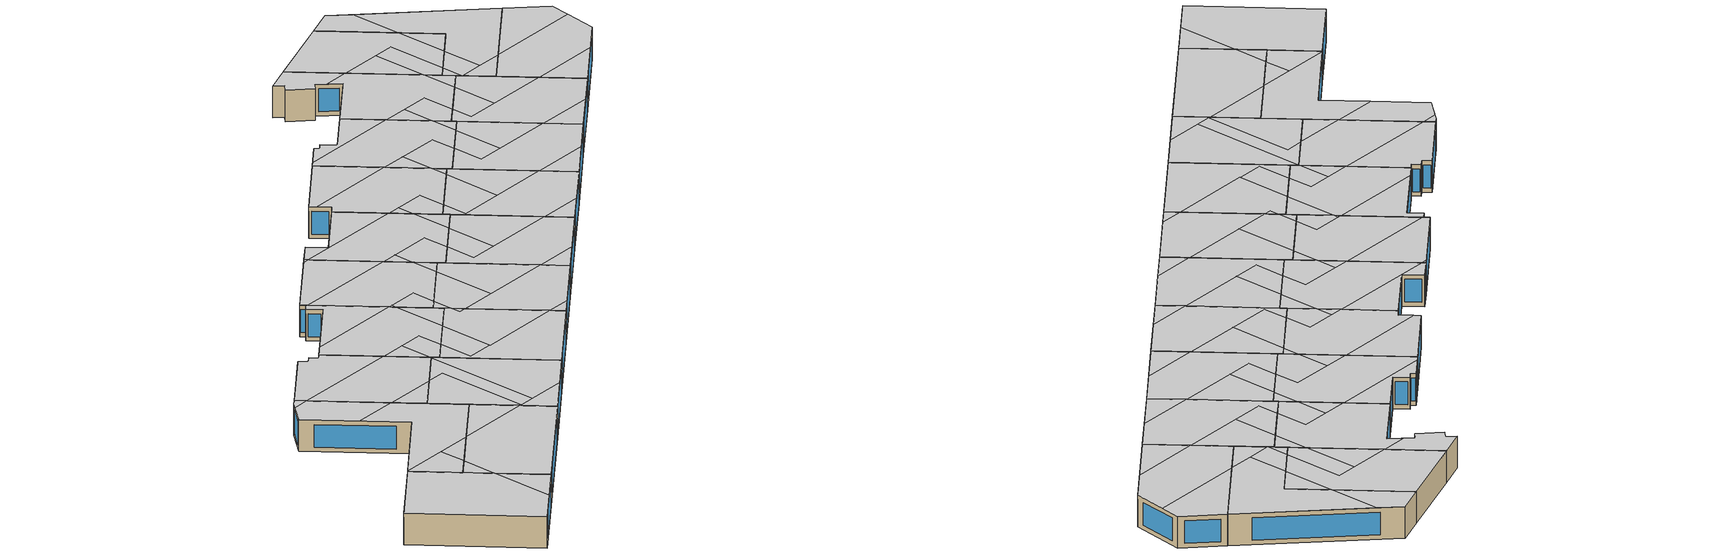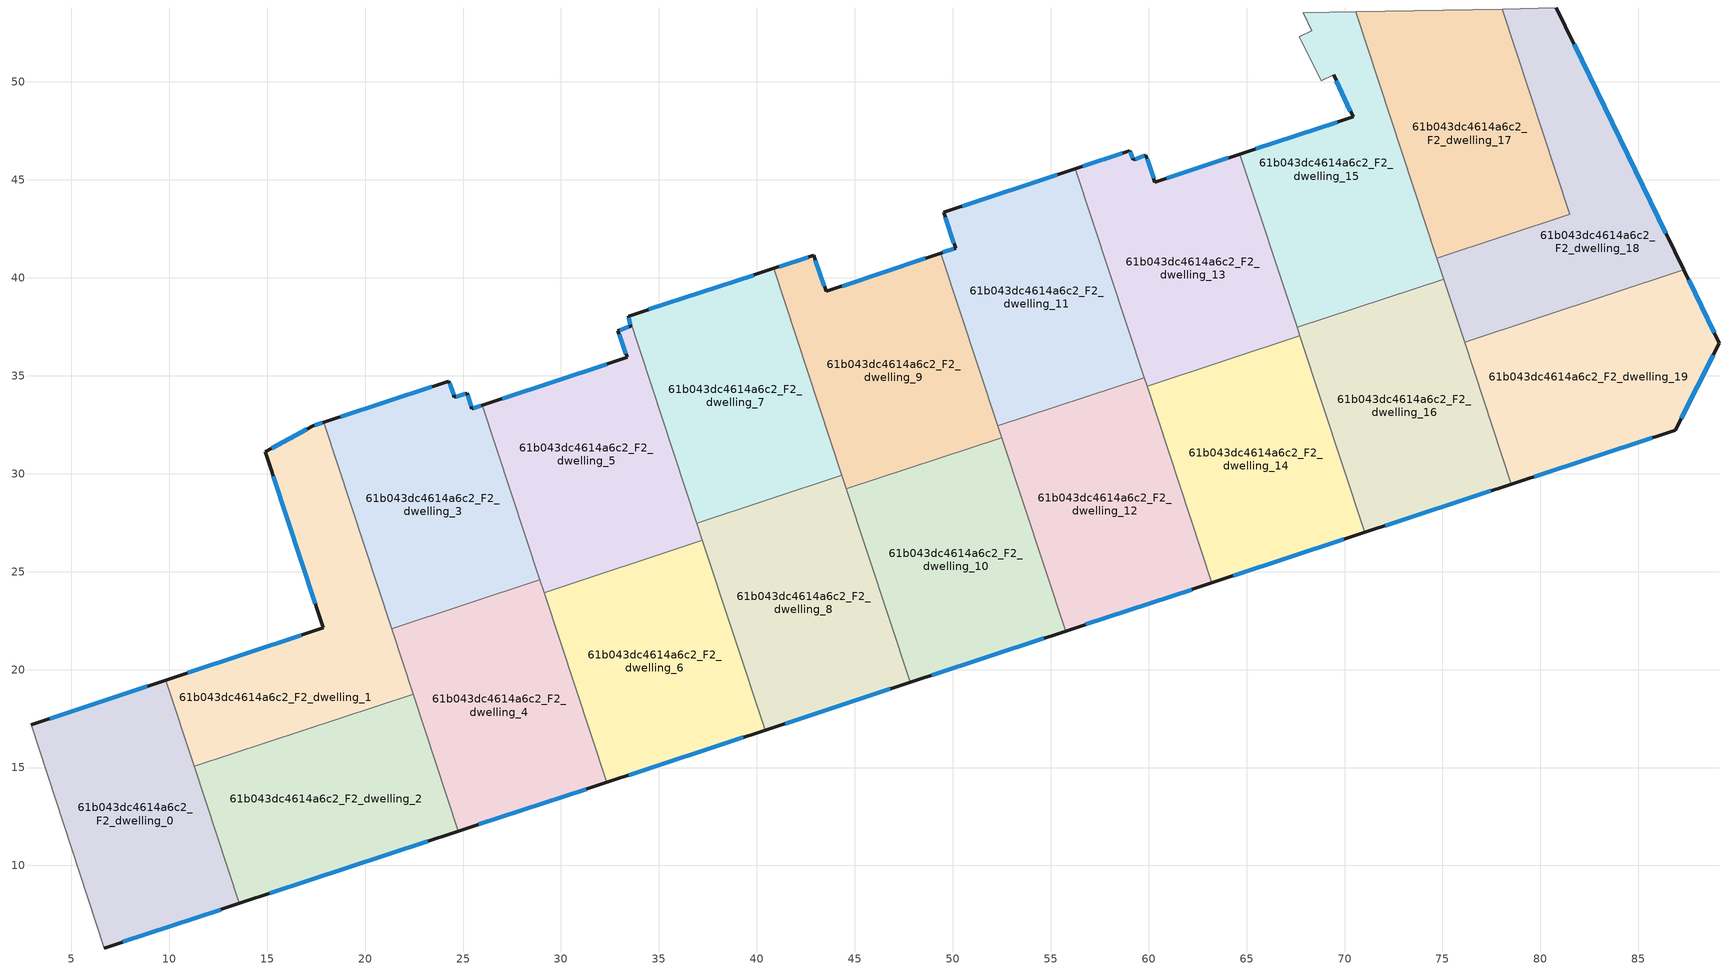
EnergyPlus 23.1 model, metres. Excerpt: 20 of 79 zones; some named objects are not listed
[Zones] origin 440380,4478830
61b043dc4614a6c2_F2_dwelling_0
 floor to 61b043dc4614a6c2_F1_dwelling_0 (EU_floor_Construction): 9.82,19.46 13.58,8.06 6.68,5.79 2.96,17.17 z6
 wall outside (EU_wall_Construction): 6.68,5.79 13.58,8.06 / 9.82,19.46 2.96,17.17 z6:9
 wall adiabatic (EU_wall_Construction): 2.96,17.17 6.68,5.79 z6:9
 wall to 61b043dc4614a6c2_F2_dwelling_2 (EU_wall_Construction): 13.58,8.06 11.27,15.06 z6:9
 wall to 61b043dc4614a6c2_F2_dwelling_1 (EU_wall_Construction): 11.27,15.06 9.82,19.46 z6:9
 window (EU_Window_Construction): 7.64,6.1 12.62,7.74 / 8.87,19.14 3.91,17.49 z6.42:8.58
 ceiling to 61b043dc4614a6c2_F3_dwelling_0 (EU_floor_Construction): 10.18,6.94 12.1,12.54 9.82,19.46 2.96,17.17 6.68,5.79 z9
 ceiling to 61b043dc4614a6c2_F3_dwelling_1 (EU_floor_Construction): 13.58,8.06 12.1,12.54 10.18,6.94 z9
61b043dc4614a6c2_F2_dwelling_1
 floor to 61b043dc4614a6c2_F1_dwelling_1 (EU_floor_Construction): 17.88,32.62 22.45,18.75 11.27,15.06 9.82,19.46 17.85,22.13 14.9,31.11 17.36,32.46 z6
 wall outside (EU_wall_Construction): 17.88,32.62 17.36,32.46 14.9,31.11 17.85,22.13 9.82,19.46 z6:9
 wall to 61b043dc4614a6c2_F2_dwelling_2 (EU_wall_Construction): 11.27,15.06 22.45,18.75 z6:9
 wall to 61b043dc4614a6c2_F2_dwelling_3 (EU_wall_Construction): 21.35,22.09 17.88,32.62 z6:9
 wall to 61b043dc4614a6c2_F2_dwelling_4 (EU_wall_Construction): 22.45,18.75 21.35,22.09 z6:9
 window (EU_Window_Construction): 15.31,29.86 17.44,23.37 / 17.02,32.27 15.24,31.3 / 17.8,32.6 17.43,32.48 / 16.74,21.76 10.93,19.83 z6.42:8.58
 ceiling to 61b043dc4614a6c2_F3_dwelling_2 (EU_floor_Construction): 22.45,18.75 20.41,24.94 16.49,26.28 17.85,22.13 9.91,19.49 17.14,17 z9
 ceiling to 61b043dc4614a6c2_F3_dwelling_0 (EU_floor_Construction): 13.18,15.7 14,18.08 9.91,19.49 9.82,19.46 11.27,15.06 z9
 ceiling to 61b043dc4614a6c2_F3_dwelling_3 (EU_floor_Construction): 20.41,24.94 18.2,31.63 16.76,32.13 14.9,31.11 16.49,26.28 z9
 ceiling to 61b043dc4614a6c2_F3_dwelling_1 (EU_floor_Construction): 17.14,17 14,18.08 13.18,15.7 z9
 ceiling to 61b043dc4614a6c2_F3_dwelling_5 (EU_floor_Construction): 18.2,31.63 17.88,32.62 17.36,32.46 16.76,32.13 z9
61b043dc4614a6c2_F2_dwelling_10
 floor to 61b043dc4614a6c2_F1_dwelling_10 (EU_floor_Construction): 52.5,31.84 55.76,21.97 47.83,19.35 44.57,29.23 z6
 wall outside (EU_wall_Construction): 47.83,19.35 55.76,21.97 z6:9
 wall to 61b043dc4614a6c2_F2_dwelling_9 (EU_wall_Construction): 52.5,31.84 44.57,29.23 z6:9
 wall to 61b043dc4614a6c2_F2_dwelling_8 (EU_wall_Construction): 44.57,29.23 47.83,19.35 z6:9
 wall to 61b043dc4614a6c2_F2_dwelling_12 (EU_wall_Construction): 55.76,21.97 52.5,31.84 z6:9
 window (EU_Window_Construction): 48.93,19.71 54.66,21.6 z6.42:8.58
 ceiling to 61b043dc4614a6c2_F3_dwelling_8 (EU_floor_Construction): 55.76,21.97 54.96,24.38 46.24,27.37 47.18,30.09 44.57,29.23 47.05,21.72 50.95,20.38 z9
 ceiling to 61b043dc4614a6c2_F3_dwelling_10 (EU_floor_Construction): 54.96,24.38 52.5,31.84 50.28,31.11 48.7,26.53 z9
 ceiling to 61b043dc4614a6c2_F3_dwelling_6 (EU_floor_Construction): 50.95,20.38 47.05,21.72 47.83,19.35 z9
 ceiling to 61b043dc4614a6c2_F3_dwelling_9 (EU_floor_Construction): 48.7,26.53 50.28,31.11 47.18,30.09 46.24,27.37 z9
61b043dc4614a6c2_F2_dwelling_11
 floor to 61b043dc4614a6c2_F1_dwelling_11 (EU_floor_Construction): 56.26,45.58 59.78,34.91 52.3,32.44 49.4,41.26 50.14,41.51 49.54,43.34 z6
 wall outside (EU_wall_Construction): 56.26,45.58 49.54,43.34 50.14,41.51 49.4,41.26 z6:9
 wall to 61b043dc4614a6c2_F2_dwelling_12 (EU_wall_Construction): 52.3,32.44 59.78,34.91 z6:9
 wall to 61b043dc4614a6c2_F2_dwelling_13 (EU_wall_Construction): 59.78,34.91 56.26,45.58 z6:9
 wall to 61b043dc4614a6c2_F2_dwelling_9 (EU_wall_Construction): 49.4,41.26 52.3,32.44 z6:9
 window (EU_Window_Construction): 55.33,45.27 50.47,43.65 / 50.04,41.47 49.5,41.29 / 49.62,43.09 50.06,41.76 z6.42:8.58
 ceiling to 61b043dc4614a6c2_F3_dwelling_11 (EU_floor_Construction): 58.83,34.6 59.37,36.15 58.14,39.88 49.73,42.77 50.14,41.51 49.4,41.26 50.89,36.73 54.73,35.41 53.89,32.97 z9
 ceiling to 61b043dc4614a6c2_F3_dwelling_13 (EU_floor_Construction): 58.14,39.88 56.26,45.58 49.54,43.34 49.73,42.77 z9
 ceiling to 61b043dc4614a6c2_F3_dwelling_9 (EU_floor_Construction): 51.53,34.78 52.07,36.33 50.89,36.73 z9
 ceiling to 61b043dc4614a6c2_F3_dwelling_10 (EU_floor_Construction): 53.89,32.97 54.73,35.41 52.07,36.33 51.53,34.78 52.3,32.44 z9
 ceiling adiabatic (EU_roof_Construction): 59.78,34.91 59.37,36.15 58.83,34.6 z9
61b043dc4614a6c2_F2_dwelling_12
 floor to 61b043dc4614a6c2_F1_dwelling_12 (EU_floor_Construction): 59.78,34.91 63.23,24.43 55.76,21.97 52.3,32.44 z6
 wall outside (EU_wall_Construction): 55.76,21.97 63.23,24.43 z6:9
 wall to 61b043dc4614a6c2_F2_dwelling_14 (EU_wall_Construction): 63.23,24.43 59.92,34.48 z6:9
 wall to 61b043dc4614a6c2_F2_dwelling_9 (EU_wall_Construction): 52.3,32.44 52.5,31.85 z6:9
 wall to 61b043dc4614a6c2_F2_dwelling_13 (EU_wall_Construction): 59.92,34.48 59.78,34.91 z6:9
 window (EU_Window_Construction): 56.79,22.31 62.2,24.09 z6.42:8.58
 ceiling to 61b043dc4614a6c2_F3_dwelling_10 (EU_floor_Construction): 63.23,24.43 62.19,27.59 53.11,30.71 53.89,32.97 52.3,32.44 54.96,24.38 58.93,23.01 z9
 ceiling to 61b043dc4614a6c2_F3_dwelling_8 (EU_floor_Construction): 58.93,23.01 54.96,24.38 55.76,21.97 z9
 ceiling adiabatic (EU_roof_Construction): 62.19,27.59 59.78,34.91 58.83,34.6 57.04,29.36 z9
 ceiling to 61b043dc4614a6c2_F3_dwelling_11 (EU_floor_Construction): 57.04,29.36 58.83,34.6 53.89,32.97 53.11,30.71 z9
61b043dc4614a6c2_F2_dwelling_13
 floor to 61b043dc4614a6c2_F1_dwelling_13 (EU_floor_Construction): 64.66,46.32 67.72,37.05 59.92,34.48 56.26,45.58 59.04,46.5 59.22,46.03 59.86,46.26 60.31,44.89 z6
 wall outside (EU_wall_Construction): 64.66,46.32 60.31,44.89 59.86,46.26 59.22,46.03 59.04,46.5 56.26,45.58 z6:9
 wall to 61b043dc4614a6c2_F2_dwelling_14 (EU_wall_Construction): 59.92,34.48 67.72,37.05 z6:9
 wall to 61b043dc4614a6c2_F2_dwelling_15 (EU_wall_Construction): 67.58,37.47 64.66,46.32 z6:9
 wall to 61b043dc4614a6c2_F2_dwelling_16 (EU_wall_Construction): 67.72,37.05 67.58,37.47 z6:9
 window (EU_Window_Construction): 58.65,46.37 56.65,45.71 / 59.19,46.1 59.06,46.44 / 59.77,46.23 59.31,46.06 / 60.25,45.08 59.92,46.07 / 64.06,46.12 60.92,45.09 z6.42:8.58
 ceiling to 61b043dc4614a6c2_F3_dwelling_13 (EU_floor_Construction): 66.26,36.56 67.08,38.98 65.88,42.63 56.79,45.75 56.26,45.58 58.14,39.88 64.04,37.85 63.26,35.58 z9
 ceiling to 61b043dc4614a6c2_F3_dwelling_11 (EU_floor_Construction): 59.37,36.15 60.38,39.11 58.14,39.88 z9
 ceiling to 61b043dc4614a6c2_F3_dwelling_15 (EU_floor_Construction): 65.88,42.63 64.66,46.32 60.31,44.89 59.86,46.26 59.22,46.03 59.04,46.5 56.79,45.75 z9
 ceiling to 61b043dc4614a6c2_F3_dwelling_14 (EU_floor_Construction): 67.72,37.05 67.08,38.98 66.26,36.56 z9
 ceiling to 61b043dc4614a6c2_F3_dwelling_12 (EU_floor_Construction): 63.26,35.58 64.04,37.85 60.38,39.11 59.37,36.15 59.92,34.48 z9
61b043dc4614a6c2_F2_dwelling_14
 floor to 61b043dc4614a6c2_F1_dwelling_14 (EU_floor_Construction): 67.72,37.05 71.03,27 63.23,24.43 59.92,34.48 z6
 wall outside (EU_wall_Construction): 63.23,24.43 71.03,27 z6:9
 wall to 61b043dc4614a6c2_F2_dwelling_16 (EU_wall_Construction): 71.03,27 67.72,37.05 z6:9
 window (EU_Window_Construction): 64.32,24.79 69.95,26.64 z6.42:8.58
 ceiling to 61b043dc4614a6c2_F3_dwelling_12 (EU_floor_Construction): 71.03,27 69.99,30.17 62.31,32.81 63.26,35.58 59.92,34.48 62.19,27.59 67.4,25.8 z9
 ceiling to 61b043dc4614a6c2_F3_dwelling_10 (EU_floor_Construction): 67.4,25.8 62.19,27.59 63.23,24.43 z9
 ceiling to 61b043dc4614a6c2_F3_dwelling_14 (EU_floor_Construction): 69.99,30.17 67.72,37.05 66.26,36.56 64.69,31.99 z9
 ceiling to 61b043dc4614a6c2_F3_dwelling_13 (EU_floor_Construction): 64.69,31.99 66.26,36.56 63.26,35.58 62.31,32.81 z9
61b043dc4614a6c2_F2_dwelling_15
 floor to 61b043dc4614a6c2_F1_dwelling_15 (EU_floor_Construction): 70.57,53.58 75.07,39.93 67.58,37.47 64.66,46.32 70.44,48.22 69.44,50.37 68.81,50.06 67.69,52.31 68.34,52.61 67.9,53.53 z6
 wall outside (EU_wall_Construction): 69.44,50.37 70.44,48.22 64.66,46.32 z6:9
 wall adiabatic (EU_wall_Construction): 70.57,53.58 67.9,53.53 68.34,52.61 67.69,52.31 68.81,50.06 69.44,50.37 z6:9
 wall to 61b043dc4614a6c2_F2_dwelling_17 (EU_wall_Construction): 74.71,41 70.57,53.58 z6:9
 wall to 61b043dc4614a6c2_F2_dwelling_16 (EU_wall_Construction): 67.58,37.47 75.07,39.93 z6:9
 wall to 61b043dc4614a6c2_F2_dwelling_18 (EU_wall_Construction): 75.06,39.94 74.71,41 z6:9
 window (EU_Window_Construction): 69.58,50.07 70.3,48.52 / 69.64,47.95 65.46,46.58 z6.42:8.58
 ceiling to 61b043dc4614a6c2_F3_dwelling_15 (EU_floor_Construction): 73.13,39.3 74.22,42.49 72.18,48.67 69.85,49.47 70.44,48.22 64.66,46.32 65.88,42.63 70.55,41.03 69.55,38.12 z9
 ceiling to 61b043dc4614a6c2_F3_dwelling_17 (EU_floor_Construction): 72.18,48.67 70.57,53.58 67.9,53.53 68.34,52.61 67.69,52.31 68.81,50.06 69.44,50.37 69.85,49.47 z9
 ceiling to 61b043dc4614a6c2_F3_dwelling_14 (EU_floor_Construction): 69.55,38.12 70.55,41.03 68.08,41.88 67.08,38.98 67.58,37.47 z9
 ceiling to 61b043dc4614a6c2_F3_dwelling_16 (EU_floor_Construction): 75.06,39.93 74.22,42.49 73.13,39.3 z9
 ceiling adiabatic (EU_roof_Construction): 67.58,37.47 67.08,38.98 68.08,41.88 70.55,41.03 65.88,42.63 z9
61b043dc4614a6c2_F2_dwelling_16
 floor to 61b043dc4614a6c2_F1_dwelling_16 (EU_floor_Construction): 75.07,39.93 78.52,29.47 71.03,27 67.58,37.47 z6
 wall outside (EU_wall_Construction): 71.03,27 78.52,29.47 z6:9
 wall to 61b043dc4614a6c2_F2_dwelling_19 (EU_wall_Construction): 78.51,29.47 76.12,36.72 z6:9
 wall to 61b043dc4614a6c2_F2_dwelling_18 (EU_wall_Construction): 76.12,36.72 75.06,39.93 z6:9
 window (EU_Window_Construction): 72.07,27.34 77.48,29.13 z6.42:8.58
 ceiling to 61b043dc4614a6c2_F3_dwelling_14 (EU_floor_Construction): 78.52,29.47 77.25,33.32 68.89,36.19 69.55,38.12 67.58,37.47 69.99,30.17 75.21,28.38 z9
 ceiling to 61b043dc4614a6c2_F3_dwelling_12 (EU_floor_Construction): 75.21,28.38 69.99,30.17 71.03,27 z9
 ceiling to 61b043dc4614a6c2_F3_dwelling_15 (EU_floor_Construction): 71.73,35.21 73.13,39.3 69.55,38.12 68.89,36.19 z9
 ceiling to 61b043dc4614a6c2_F3_dwelling_16 (EU_floor_Construction): 77.25,33.32 75.06,39.93 73.13,39.3 71.73,35.21 z9
61b043dc4614a6c2_F2_dwelling_17
 floor to 61b043dc4614a6c2_F1_dwelling_17 (EU_floor_Construction): 78.05,53.72 81.51,43.24 74.71,41 70.57,53.58 z6
 wall adiabatic (EU_wall_Construction): 78.05,53.72 70.57,53.58 z6:9
 wall to 61b043dc4614a6c2_F2_dwelling_18 (EU_wall_Construction): 74.71,41 81.51,43.24 78.05,53.72 z6:9
 ceiling to 61b043dc4614a6c2_F3_dwelling_17 (EU_floor_Construction): 78.65,42.3 80.26,47 78.05,53.72 70.57,53.58 72.18,48.67 77.78,46.75 75.95,41.41 z9
 ceiling to 61b043dc4614a6c2_F3_dwelling_15 (EU_floor_Construction): 74.22,42.49 75.91,47.39 72.18,48.67 z9
 ceiling to 61b043dc4614a6c2_F3_dwelling_18 (EU_floor_Construction): 81.51,43.24 80.26,47 78.65,42.3 z9
 ceiling to 61b043dc4614a6c2_F3_dwelling_16 (EU_floor_Construction): 75.95,41.41 77.78,46.75 75.91,47.39 74.22,42.49 74.71,41 z9
61b043dc4614a6c2_F2_dwelling_18
 floor to 61b043dc4614a6c2_F1_dwelling_18 (EU_floor_Construction): 80.82,53.78 87.31,40.41 76.12,36.72 74.71,41 81.51,43.24 78.05,53.72 z6
 wall outside (EU_wall_Construction): 87.31,40.41 80.82,53.78 z6:9
 wall adiabatic (EU_wall_Construction): 80.82,53.78 78.05,53.72 z6:9
 wall to 61b043dc4614a6c2_F2_dwelling_19 (EU_wall_Construction): 76.12,36.72 87.31,40.41 z6:9
 window (EU_Window_Construction): 86.41,42.26 81.72,51.92 z6.42:8.58
 ceiling to 61b043dc4614a6c2_F3_dwelling_18 (EU_floor_Construction): 87.31,40.41 81.86,51.64 80.26,47 81.51,43.24 78.65,42.3 77.4,38.67 79.68,37.89 z9
 ceiling to 61b043dc4614a6c2_F3_dwelling_17 (EU_floor_Construction): 77.4,38.67 78.65,42.3 75.95,41.41 75.26,39.41 z9; 80.26,47 81.86,51.64 80.82,53.78 78.05,53.72 z9
 ceiling to 61b043dc4614a6c2_F3_dwelling_16 (EU_floor_Construction): 79.68,37.89 75.26,39.41 75.95,41.41 74.71,41 76.12,36.72 z9
61b043dc4614a6c2_F2_dwelling_19
 floor to 61b043dc4614a6c2_F1_dwelling_19 (EU_floor_Construction): 87.31,40.41 89.13,36.67 86.88,32.22 78.52,29.47 76.12,36.72 z6
 wall outside (EU_wall_Construction): 78.52,29.47 86.88,32.22 89.13,36.67 87.31,40.41 z6:9
 window (EU_Window_Construction): 88.87,37.19 87.56,39.89 / 87.19,32.84 88.81,36.05 / 79.68,29.85 85.72,31.84 z6.42:8.58
 ceiling to 61b043dc4614a6c2_F3_dwelling_16 (EU_floor_Construction): 86.88,32.22 88.26,34.95 79.68,37.89 76.12,36.72 77.25,33.32 83.58,31.14 z9
 ceiling to 61b043dc4614a6c2_F3_dwelling_14 (EU_floor_Construction): 83.58,31.14 77.25,33.32 78.52,29.47 z9
 ceiling to 61b043dc4614a6c2_F3_dwelling_18 (EU_floor_Construction): 88.26,34.95 89.13,36.67 87.31,40.41 79.68,37.89 z9
61b043dc4614a6c2_F2_dwelling_2
 floor to 61b043dc4614a6c2_F1_dwelling_2 (EU_floor_Construction): 22.45,18.75 24.76,11.75 13.58,8.06 11.27,15.06 z6
 wall outside (EU_wall_Construction): 13.58,8.06 24.76,11.75 z6:9
 wall to 61b043dc4614a6c2_F2_dwelling_4 (EU_wall_Construction): 24.76,11.75 22.45,18.75 z6:9
 window (EU_Window_Construction): 15.13,8.57 23.21,11.24 z6.42:8.58
 ceiling to 61b043dc4614a6c2_F3_dwelling_1 (EU_floor_Construction): 24.76,11.75 23.78,14.72 17.14,17 13.18,15.7 12.1,12.54 13.58,8.06 z9
 ceiling to 61b043dc4614a6c2_F3_dwelling_0 (EU_floor_Construction): 12.1,12.54 13.18,15.7 11.27,15.06 z9
 ceiling to 61b043dc4614a6c2_F3_dwelling_2 (EU_floor_Construction): 23.78,14.72 22.45,18.75 17.14,17 z9
61b043dc4614a6c2_F2_dwelling_3
 floor to 61b043dc4614a6c2_F1_dwelling_3 (EU_floor_Construction): 25.98,33.5 28.92,24.59 21.35,22.09 17.88,32.62 24.28,34.72 24.55,33.91 25.21,34.11 25.46,33.32 z6
 wall outside (EU_wall_Construction): 25.98,33.5 25.46,33.32 25.21,34.11 24.55,33.91 24.28,34.72 17.88,32.62 z6:9
 wall to 61b043dc4614a6c2_F2_dwelling_4 (EU_wall_Construction): 21.35,22.09 28.92,24.59 z6:9
 wall to 61b043dc4614a6c2_F2_dwelling_5 (EU_wall_Construction): 28.92,24.59 25.98,33.5 z6:9
 window (EU_Window_Construction): 25.42,33.43 25.24,34 / 25.91,33.47 25.53,33.35 / 23.39,34.43 18.76,32.92 / 24.51,34.02 24.32,34.61 / 25.12,34.09 24.64,33.94 z6.42:8.58
 ceiling to 61b043dc4614a6c2_F3_dwelling_3 (EU_floor_Construction): 28.88,24.57 28.9,24.64 27.67,28.38 18.2,31.63 20.41,24.94 25.1,23.33 z9
 ceiling to 61b043dc4614a6c2_F3_dwelling_5 (EU_floor_Construction): 27.67,28.38 25.98,33.5 25.46,33.32 25.21,34.11 24.55,33.91 24.28,34.72 17.88,32.62 18.2,31.63 z9
 ceiling to 61b043dc4614a6c2_F3_dwelling_2 (EU_floor_Construction): 25.1,23.33 20.41,24.94 21.35,22.09 z9
61b043dc4614a6c2_F2_dwelling_4
 floor to 61b043dc4614a6c2_F1_dwelling_4 (EU_floor_Construction): 28.92,24.59 32.33,14.24 24.76,11.75 21.35,22.09 z6
 wall outside (EU_wall_Construction): 24.76,11.75 32.33,14.24 z6:9
 wall to 61b043dc4614a6c2_F2_dwelling_6 (EU_wall_Construction): 32.33,14.24 29.14,23.93 z6:9
 wall to 61b043dc4614a6c2_F2_dwelling_5 (EU_wall_Construction): 29.14,23.93 28.92,24.59 z6:9
 window (EU_Window_Construction): 25.81,12.09 31.28,13.9 z6.42:8.58
 ceiling to 61b043dc4614a6c2_F3_dwelling_4 (EU_floor_Construction): 32.33,14.24 28.92,24.59 28.88,24.57 25.32,14.19 28.68,13.04 z9
 ceiling to 61b043dc4614a6c2_F3_dwelling_2 (EU_floor_Construction): 23.92,14.67 26.71,22.78 25.1,23.33 21.35,22.09 23.78,14.72 z9
 ceiling to 61b043dc4614a6c2_F3_dwelling_3 (EU_floor_Construction): 25.32,14.19 28.88,24.57 25.1,23.33 26.71,22.78 23.92,14.67 z9
 ceiling to 61b043dc4614a6c2_F3_dwelling_1 (EU_floor_Construction): 28.68,13.04 23.78,14.72 24.76,11.75 z9
61b043dc4614a6c2_F2_dwelling_5
 floor to 61b043dc4614a6c2_F1_dwelling_5 (EU_floor_Construction): 33.55,37.52 33.43,38.04 33.45,38.05 37.22,26.6 29.14,23.93 25.98,33.5 33.37,35.94 32.91,37.3 z6
 wall outside (EU_wall_Construction): 33.45,38.05 33.43,38.04 33.55,37.52 32.91,37.3 33.37,35.94 25.98,33.5 z6:9
 wall to 61b043dc4614a6c2_F2_dwelling_6 (EU_wall_Construction): 29.14,23.93 37.22,26.6 z6:9
 wall to 61b043dc4614a6c2_F2_dwelling_7 (EU_wall_Construction): 36.93,27.48 33.45,38.05 z6:9
 wall to 61b043dc4614a6c2_F2_dwelling_8 (EU_wall_Construction): 37.22,26.6 36.93,27.48 z6:9
 window (EU_Window_Construction): 32.97,37.12 33.31,36.13 / 33.46,37.49 33,37.34 / 33.45,37.97 33.53,37.59 / 32.34,35.6 27.01,33.84 z6.42:8.58
 ceiling to 61b043dc4614a6c2_F3_dwelling_5 (EU_floor_Construction): 34.31,25.64 35.96,30.44 35.78,30.96 27.22,33.9 25.98,33.5 27.67,28.38 32.05,26.87 31.28,24.64 z9
 ceiling to 61b043dc4614a6c2_F3_dwelling_7 (EU_floor_Construction): 35.78,30.96 33.66,37.39 33.41,37.47 32.91,37.3 33.37,35.94 27.22,33.9 z9
 ceiling to 61b043dc4614a6c2_F3_dwelling_6 (EU_floor_Construction): 37.22,26.6 35.96,30.44 34.31,25.64 z9
 ceiling to 61b043dc4614a6c2_F3_dwelling_4 (EU_floor_Construction): 31.28,24.64 32.05,26.87 29.92,27.6 28.9,24.64 29.14,23.93 z9
 ceiling to 61b043dc4614a6c2_F3_dwelling_3 (EU_floor_Construction): 28.9,24.64 29.92,27.6 27.67,28.38 z9
 ceiling to 61b043dc4614a6c2_F3_dwelling_9 (EU_floor_Construction): 33.66,37.39 33.45,38.05 33.43,38.04 33.55,37.52 33.41,37.47 z9
61b043dc4614a6c2_F2_dwelling_6
 floor to 61b043dc4614a6c2_F1_dwelling_6 (EU_floor_Construction): 37.22,26.6 40.42,16.91 32.33,14.24 29.14,23.93 z6
 wall outside (EU_wall_Construction): 32.33,14.24 40.42,16.91 z6:9
 wall to 61b043dc4614a6c2_F2_dwelling_8 (EU_wall_Construction): 40.42,16.91 37.22,26.6 z6:9
 window (EU_Window_Construction): 33.45,14.61 39.29,16.54 z6.42:8.58
 ceiling to 61b043dc4614a6c2_F3_dwelling_6 (EU_floor_Construction): 39.99,18.21 37.78,24.91 37.1,25.14 37.41,26.03 37.22,26.6 34.31,25.64 32.63,20.74 z9
 ceiling to 61b043dc4614a6c2_F3_dwelling_4 (EU_floor_Construction): 40.42,16.91 39.99,18.21 30.22,21.57 31.28,24.64 29.14,23.93 32.33,14.24 z9
 ceiling to 61b043dc4614a6c2_F3_dwelling_5 (EU_floor_Construction): 32.63,20.74 34.31,25.64 31.28,24.64 30.22,21.57 z9
 ceiling to 61b043dc4614a6c2_F3_dwelling_7 (EU_floor_Construction): 37.78,24.91 37.41,26.03 37.1,25.14 z9
61b043dc4614a6c2_F2_dwelling_7
 floor to 61b043dc4614a6c2_F1_dwelling_7 (EU_floor_Construction): 40.86,40.48 44.34,29.92 36.93,27.48 33.45,38.05 z6
 wall outside (EU_wall_Construction): 40.86,40.48 33.45,38.05 z6:9
 wall to 61b043dc4614a6c2_F2_dwelling_8 (EU_wall_Construction): 36.93,27.48 44.34,29.92 z6:9
 wall to 61b043dc4614a6c2_F2_dwelling_9 (EU_wall_Construction): 44.34,29.92 40.86,40.48 z6:9
 window (EU_Window_Construction): 39.83,40.14 34.48,38.39 z6.42:8.58
 ceiling to 61b043dc4614a6c2_F3_dwelling_7 (EU_floor_Construction): 42.89,29.44 43.71,31.84 42.93,34.2 33.66,37.39 35.78,30.96 38.75,29.94 38.03,27.84 z9
 ceiling to 61b043dc4614a6c2_F3_dwelling_5 (EU_floor_Construction): 35.96,30.44 36.1,30.85 35.78,30.96 z9
 ceiling to 61b043dc4614a6c2_F3_dwelling_9 (EU_floor_Construction): 42.93,34.2 40.98,40.14 40.41,40.33 33.45,38.05 33.66,37.39 z9
 ceiling to 61b043dc4614a6c2_F3_dwelling_11 (EU_floor_Construction): 40.98,40.14 40.86,40.48 40.41,40.33 z9
 ceiling to 61b043dc4614a6c2_F3_dwelling_6 (EU_floor_Construction): 38.03,27.84 38.75,29.94 36.1,30.85 35.96,30.44 36.93,27.48 z9
 ceiling to 61b043dc4614a6c2_F3_dwelling_8 (EU_floor_Construction): 44.34,29.92 43.71,31.84 42.89,29.44 z9
61b043dc4614a6c2_F2_dwelling_8
 floor to 61b043dc4614a6c2_F1_dwelling_8 (EU_floor_Construction): 44.34,29.92 47.83,19.35 40.42,16.91 36.93,27.48 z6
 wall outside (EU_wall_Construction): 40.42,16.91 47.83,19.35 z6:9
 wall to 61b043dc4614a6c2_F2_dwelling_9 (EU_wall_Construction): 44.57,29.23 44.35,29.92 z6:9
 window (EU_Window_Construction): 41.44,17.25 46.8,19.01 z6.42:8.58
 ceiling to 61b043dc4614a6c2_F3_dwelling_6 (EU_floor_Construction): 47.83,19.35 47.05,21.72 37.78,24.91 39.99,18.21 42.14,17.47 z9; 37.41,26.03 38.03,27.84 36.93,27.48 z9
 ceiling to 61b043dc4614a6c2_F3_dwelling_7 (EU_floor_Construction): 40.96,23.81 42.89,29.44 38.03,27.84 37.41,26.03 37.78,24.91 z9
 ceiling to 61b043dc4614a6c2_F3_dwelling_4 (EU_floor_Construction): 42.14,17.47 39.99,18.21 40.42,16.91 z9
 ceiling to 61b043dc4614a6c2_F3_dwelling_8 (EU_floor_Construction): 47.05,21.72 44.34,29.92 42.89,29.44 40.96,23.81 z9
61b043dc4614a6c2_F2_dwelling_9
 floor to 61b043dc4614a6c2_F1_dwelling_9 (EU_floor_Construction): 49.4,41.26 52.5,31.84 44.57,29.23 40.86,40.48 42.89,41.14 43.54,39.31 z6
 wall outside (EU_wall_Construction): 49.4,41.26 43.54,39.31 42.89,41.14 40.86,40.48 z6:9
 window (EU_Window_Construction): 42.61,41.05 41.15,40.57 / 43.45,39.56 42.98,40.89 / 48.58,40.99 44.35,39.58 z6.42:8.58
 ceiling to 61b043dc4614a6c2_F3_dwelling_9 (EU_floor_Construction): 50.28,31.11 51.53,34.78 50.89,36.73 40.98,40.14 42.93,34.2 47.99,32.47 47.18,30.09 z9
 ceiling to 61b043dc4614a6c2_F3_dwelling_8 (EU_floor_Construction): 47.18,30.09 47.99,32.47 44.36,33.71 43.71,31.84 44.57,29.23 z9
 ceiling to 61b043dc4614a6c2_F3_dwelling_11 (EU_floor_Construction): 50.89,36.73 49.4,41.26 43.54,39.31 42.89,41.14 40.86,40.48 40.98,40.14 z9
 ceiling to 61b043dc4614a6c2_F3_dwelling_10 (EU_floor_Construction): 52.5,31.84 51.53,34.78 50.28,31.11 z9
 ceiling to 61b043dc4614a6c2_F3_dwelling_7 (EU_floor_Construction): 43.71,31.84 44.36,33.71 42.93,34.2 z9
[Building]
EU S2 Campaign: North Axis=0; Terrain=City; Solar Distribution=FullExterior
[Site:Location]
Madrid: Latitude=40.5; Longitude=-3.5; Time Zone=1; Elevation=609
[SizingPeriod:WeatherFileDays]
AnnualSizingPeriod: Begin Month=1; Begin Day of Month=1; End Month=12; End Day of Month=31; Day of Week for Start Day=Monday; Use Weather File Daylight Saving Period=No; Use Weather File Rain and Snow Indicators=No
[MATERIAL]
EU_InternalMass_Material: Roughness=MediumRough; Thickness=0.1; Conductivity=1; Density=1800; Specific Heat=900; Thermal Absorptance=0.9; Solar Absorptance=0.7; Visible Absorptance=0.7
[MATERIAL:NOMASS] Roughness=MediumRough; Thermal Absorptance=0.9; Solar Absorptance=0.7; Visible Absorptance=0.7
Name | Thermal Resistance
EU_wall_NoMass | 1.60022
EU_roof_NoMass | 1.57597
EU_floor_NoMass | 0.470652
[WINDOWMATERIAL:SIMPLEGLAZINGSYSTEM]
EU_Window_SimpleGlazing: UFactor=3.28802; Solar Heat Gain Coefficient=0.85; Visible Transmittance=0.85
[CONSTRUCTION]
EU_wall_Construction: EU_wall_NoMass
EU_roof_Construction: EU_roof_NoMass
EU_floor_Construction: EU_floor_NoMass
EU_InternalMass_Construction: EU_InternalMass_Material
EU_Window_Construction: EU_Window_SimpleGlazing
[ZONE] Type=1; Multiplier=1; Ceiling Height=autocalculate; Floor Area=autocalculate; Part of Total Floor Area=Yes
Name | Volume
61b043dc4614a6c2_F2_dwelling_0 | 260.542
61b043dc4614a6c2_F2_dwelling_1 | 260.56
61b043dc4614a6c2_F2_dwelling_10 | 260.51
61b043dc4614a6c2_F2_dwelling_11 | 260.543
61b043dc4614a6c2_F2_dwelling_12 | 260.527
61b043dc4614a6c2_F2_dwelling_13; 61b043dc4614a6c2_F2_dwelling_5 | 260.524
61b043dc4614a6c2_F2_dwelling_14 | 260.554
61b043dc4614a6c2_F2_dwelling_15; 61b043dc4614a6c2_F2_dwelling_17 | 260.54
61b043dc4614a6c2_F2_dwelling_16; 61b043dc4614a6c2_F2_dwelling_2 | 260.538
61b043dc4614a6c2_F2_dwelling_18 | 260.532
61b043dc4614a6c2_F2_dwelling_19 | 260.531
61b043dc4614a6c2_F2_dwelling_3; 61b043dc4614a6c2_F2_dwelling_4 | 260.544
61b043dc4614a6c2_F2_dwelling_6 | 260.556
61b043dc4614a6c2_F2_dwelling_7 | 260.552
61b043dc4614a6c2_F2_dwelling_8 | 260.566
61b043dc4614a6c2_F2_dwelling_9 | 260.507
[INTERNALMASS] Construction=EU_InternalMass_Construction
Name | Zone or ZoneList | Surface Area
61b043dc4614a6c2_F2_dwelling_0_EU_InternalMass | 61b043dc4614a6c2_F2_dwelling_0 | 86.8473
61b043dc4614a6c2_F2_dwelling_1_EU_InternalMass | 61b043dc4614a6c2_F2_dwelling_1 | 86.8526
61b043dc4614a6c2_F2_dwelling_2_EU_InternalMass | 61b043dc4614a6c2_F2_dwelling_2 | 86.8487
61b043dc4614a6c2_F2_dwelling_3_EU_InternalMass | 61b043dc4614a6c2_F2_dwelling_3 | 86.8463
61b043dc4614a6c2_F2_dwelling_4_EU_InternalMass | 61b043dc4614a6c2_F2_dwelling_4 | 86.8485
61b043dc4614a6c2_F2_dwelling_5_EU_InternalMass | 61b043dc4614a6c2_F2_dwelling_5 | 86.8426
61b043dc4614a6c2_F2_dwelling_6_EU_InternalMass | 61b043dc4614a6c2_F2_dwelling_6 | 86.8518
61b043dc4614a6c2_F2_dwelling_7_EU_InternalMass | 61b043dc4614a6c2_F2_dwelling_7 | 86.8502
61b043dc4614a6c2_F2_dwelling_8_EU_InternalMass | 61b043dc4614a6c2_F2_dwelling_8 | 86.8536
61b043dc4614a6c2_F2_dwelling_9_EU_InternalMass | 61b043dc4614a6c2_F2_dwelling_9 | 86.8344
61b043dc4614a6c2_F2_dwelling_10_EU_InternalMass | 61b043dc4614a6c2_F2_dwelling_10 | 86.8369
61b043dc4614a6c2_F2_dwelling_11_EU_InternalMass | 61b043dc4614a6c2_F2_dwelling_11 | 86.8497
61b043dc4614a6c2_F2_dwelling_12_EU_InternalMass | 61b043dc4614a6c2_F2_dwelling_12 | 86.8429
61b043dc4614a6c2_F2_dwelling_13_EU_InternalMass | 61b043dc4614a6c2_F2_dwelling_13 | 86.8416
61b043dc4614a6c2_F2_dwelling_14_EU_InternalMass | 61b043dc4614a6c2_F2_dwelling_14 | 86.8528
61b043dc4614a6c2_F2_dwelling_15_EU_InternalMass | 61b043dc4614a6c2_F2_dwelling_15 | 86.8461
61b043dc4614a6c2_F2_dwelling_16_EU_InternalMass | 61b043dc4614a6c2_F2_dwelling_16 | 86.845
61b043dc4614a6c2_F2_dwelling_17_EU_InternalMass | 61b043dc4614a6c2_F2_dwelling_17 | 86.8454
61b043dc4614a6c2_F2_dwelling_18_EU_InternalMass | 61b043dc4614a6c2_F2_dwelling_18 | 86.8441
61b043dc4614a6c2_F2_dwelling_19_EU_InternalMass | 61b043dc4614a6c2_F2_dwelling_19 | 86.8455
[OTHEREQUIPMENT] Fuel Type=Electricity; Design Level Calculation Method=Watts/Area; Power per Zone Floor Area=1; Fraction Latent=0; Fraction Radiant=0; Fraction Lost=0; Carbon Dioxide Generation Rate=0; EndUse Subcategory=EU_Step8_InternalGains
Name | Zone or ZoneList or Space or SpaceList | Schedule
EU_Step8_InternalGain_61b043dc4614a6c2_F2_dwelling_0_f000 | 61b043dc4614a6c2_F2_dwelling_0 | EU_Step8_GainSchedule_61b043dc4614a6c2_F2_dwelling_0_f000
EU_Step8_InternalGain_61b043dc4614a6c2_F2_dwelling_1_f000 | 61b043dc4614a6c2_F2_dwelling_1 | EU_Step8_GainSchedule_61b043dc4614a6c2_F2_dwelling_1_f000
EU_Step8_InternalGain_61b043dc4614a6c2_F2_dwelling_2_f000 | 61b043dc4614a6c2_F2_dwelling_2 | EU_Step8_GainSchedule_61b043dc4614a6c2_F2_dwelling_2_f000
EU_Step8_InternalGain_61b043dc4614a6c2_F2_dwelling_3_f000 | 61b043dc4614a6c2_F2_dwelling_3 | EU_Step8_GainSchedule_61b043dc4614a6c2_F2_dwelling_3_f000
EU_Step8_InternalGain_61b043dc4614a6c2_F2_dwelling_4_f000 | 61b043dc4614a6c2_F2_dwelling_4 | EU_Step8_GainSchedule_61b043dc4614a6c2_F2_dwelling_4_f000
EU_Step8_InternalGain_61b043dc4614a6c2_F2_dwelling_5_f000 | 61b043dc4614a6c2_F2_dwelling_5 | EU_Step8_GainSchedule_61b043dc4614a6c2_F2_dwelling_5_f000
EU_Step8_InternalGain_61b043dc4614a6c2_F2_dwelling_6_f000 | 61b043dc4614a6c2_F2_dwelling_6 | EU_Step8_GainSchedule_61b043dc4614a6c2_F2_dwelling_6_f000
EU_Step8_InternalGain_61b043dc4614a6c2_F2_dwelling_7_f000 | 61b043dc4614a6c2_F2_dwelling_7 | EU_Step8_GainSchedule_61b043dc4614a6c2_F2_dwelling_7_f000
EU_Step8_InternalGain_61b043dc4614a6c2_F2_dwelling_8_f000 | 61b043dc4614a6c2_F2_dwelling_8 | EU_Step8_GainSchedule_61b043dc4614a6c2_F2_dwelling_8_f000
EU_Step8_InternalGain_61b043dc4614a6c2_F2_dwelling_9_f000 | 61b043dc4614a6c2_F2_dwelling_9 | EU_Step8_GainSchedule_61b043dc4614a6c2_F2_dwelling_9_f000
EU_Step8_InternalGain_61b043dc4614a6c2_F2_dwelling_10_f000 | 61b043dc4614a6c2_F2_dwelling_10 | EU_Step8_GainSchedule_61b043dc4614a6c2_F2_dwelling_10_f000
EU_Step8_InternalGain_61b043dc4614a6c2_F2_dwelling_11_f000 | 61b043dc4614a6c2_F2_dwelling_11 | EU_Step8_GainSchedule_61b043dc4614a6c2_F2_dwelling_11_f000
EU_Step8_InternalGain_61b043dc4614a6c2_F2_dwelling_12_f000 | 61b043dc4614a6c2_F2_dwelling_12 | EU_Step8_GainSchedule_61b043dc4614a6c2_F2_dwelling_12_f000
EU_Step8_InternalGain_61b043dc4614a6c2_F2_dwelling_13_f000 | 61b043dc4614a6c2_F2_dwelling_13 | EU_Step8_GainSchedule_61b043dc4614a6c2_F2_dwelling_13_f000
EU_Step8_InternalGain_61b043dc4614a6c2_F2_dwelling_14_f000 | 61b043dc4614a6c2_F2_dwelling_14 | EU_Step8_GainSchedule_61b043dc4614a6c2_F2_dwelling_14_f000
EU_Step8_InternalGain_61b043dc4614a6c2_F2_dwelling_15_f000 | 61b043dc4614a6c2_F2_dwelling_15 | EU_Step8_GainSchedule_61b043dc4614a6c2_F2_dwelling_15_f000
EU_Step8_InternalGain_61b043dc4614a6c2_F2_dwelling_16_f000 | 61b043dc4614a6c2_F2_dwelling_16 | EU_Step8_GainSchedule_61b043dc4614a6c2_F2_dwelling_16_f000
EU_Step8_InternalGain_61b043dc4614a6c2_F2_dwelling_17_f000 | 61b043dc4614a6c2_F2_dwelling_17 | EU_Step8_GainSchedule_61b043dc4614a6c2_F2_dwelling_17_f000
EU_Step8_InternalGain_61b043dc4614a6c2_F2_dwelling_18_f000 | 61b043dc4614a6c2_F2_dwelling_18 | EU_Step8_GainSchedule_61b043dc4614a6c2_F2_dwelling_18_f000
EU_Step8_InternalGain_61b043dc4614a6c2_F2_dwelling_19_f000 | 61b043dc4614a6c2_F2_dwelling_19 | EU_Step8_GainSchedule_61b043dc4614a6c2_F2_dwelling_19_f000
[ZONEVENTILATION:DESIGNFLOWRATE] Schedule=EU_AlwaysOn; Design Flow Rate Calculation Method=AirChanges/Hour; Air Changes per Hour=0.480704; Ventilation Type=Natural; Fan Pressure Rise=0; Fan Total Efficiency=1; Constant Term Coefficient=1; Temperature Term Coefficient=0; Velocity Term Coefficient=0; Velocity Squared Term Coefficient=0; Minimum Indoor Temperature=-100; Maximum Indoor Temperature=100; Delta Temperature=-100; Minimum Outdoor Temperature=-100; Maximum Outdoor Temperature=100; Maximum Wind Speed=40
Name | Zone or ZoneList or Space or SpaceList
EU_ConstantAir_61b043dc4614a6c2_F2_dwelling_0 | 61b043dc4614a6c2_F2_dwelling_0
EU_ConstantAir_61b043dc4614a6c2_F2_dwelling_1 | 61b043dc4614a6c2_F2_dwelling_1
EU_ConstantAir_61b043dc4614a6c2_F2_dwelling_2 | 61b043dc4614a6c2_F2_dwelling_2
EU_ConstantAir_61b043dc4614a6c2_F2_dwelling_3 | 61b043dc4614a6c2_F2_dwelling_3
EU_ConstantAir_61b043dc4614a6c2_F2_dwelling_4 | 61b043dc4614a6c2_F2_dwelling_4
EU_ConstantAir_61b043dc4614a6c2_F2_dwelling_5 | 61b043dc4614a6c2_F2_dwelling_5
EU_ConstantAir_61b043dc4614a6c2_F2_dwelling_6 | 61b043dc4614a6c2_F2_dwelling_6
EU_ConstantAir_61b043dc4614a6c2_F2_dwelling_7 | 61b043dc4614a6c2_F2_dwelling_7
EU_ConstantAir_61b043dc4614a6c2_F2_dwelling_8 | 61b043dc4614a6c2_F2_dwelling_8
EU_ConstantAir_61b043dc4614a6c2_F2_dwelling_9 | 61b043dc4614a6c2_F2_dwelling_9
EU_ConstantAir_61b043dc4614a6c2_F2_dwelling_10 | 61b043dc4614a6c2_F2_dwelling_10
EU_ConstantAir_61b043dc4614a6c2_F2_dwelling_11 | 61b043dc4614a6c2_F2_dwelling_11
EU_ConstantAir_61b043dc4614a6c2_F2_dwelling_12 | 61b043dc4614a6c2_F2_dwelling_12
EU_ConstantAir_61b043dc4614a6c2_F2_dwelling_13 | 61b043dc4614a6c2_F2_dwelling_13
EU_ConstantAir_61b043dc4614a6c2_F2_dwelling_14 | 61b043dc4614a6c2_F2_dwelling_14
EU_ConstantAir_61b043dc4614a6c2_F2_dwelling_15 | 61b043dc4614a6c2_F2_dwelling_15
EU_ConstantAir_61b043dc4614a6c2_F2_dwelling_16 | 61b043dc4614a6c2_F2_dwelling_16
EU_ConstantAir_61b043dc4614a6c2_F2_dwelling_17 | 61b043dc4614a6c2_F2_dwelling_17
EU_ConstantAir_61b043dc4614a6c2_F2_dwelling_18 | 61b043dc4614a6c2_F2_dwelling_18
EU_ConstantAir_61b043dc4614a6c2_F2_dwelling_19 | 61b043dc4614a6c2_F2_dwelling_19
[HVACTEMPLATE:ZONE:IDEALLOADSAIRSYSTEM] System Availability Schedule=EU_AlwaysOn; Maximum Heating Supply Air Temperature=50; Minimum Cooling Supply Air Temperature=13; Maximum Heating Supply Air Humidity Ratio=0.0156; Minimum Cooling Supply Air Humidity Ratio=0.0077; Heating Limit=NoLimit; Cooling Limit=NoLimit; Heating Availability Schedule=EU_AlwaysOn; Cooling Availability Schedule=EU_CoolingOff; Dehumidification Control Type=ConstantSensibleHeatRatio; Cooling Sensible Heat Ratio=0.7; Dehumidification Setpoint=60; Humidification Control Type=None; Humidification Setpoint=30; Outdoor Air Method=None; Outdoor Air Flow Rate per Person=0.00944; Outdoor Air Flow Rate per Zone Floor Area=0; Outdoor Air Flow Rate per Zone=0; Demand Controlled Ventilation Type=None; Outdoor Air Economizer Type=NoEconomizer; Heat Recovery Type=None; Sensible Heat Recovery Effectiveness=0.7; Latent Heat Recovery Effectiveness=0.65
Name | Template Thermostat
61b043dc4614a6c2_F2_dwelling_0 | EU_HeatOnly_61b043dc4614a6c2_F2_dwelling_0
61b043dc4614a6c2_F2_dwelling_1 | EU_HeatOnly_61b043dc4614a6c2_F2_dwelling_1
61b043dc4614a6c2_F2_dwelling_2 | EU_HeatOnly_61b043dc4614a6c2_F2_dwelling_2
61b043dc4614a6c2_F2_dwelling_3 | EU_HeatOnly_61b043dc4614a6c2_F2_dwelling_3
61b043dc4614a6c2_F2_dwelling_4 | EU_HeatOnly_61b043dc4614a6c2_F2_dwelling_4
61b043dc4614a6c2_F2_dwelling_5 | EU_HeatOnly_61b043dc4614a6c2_F2_dwelling_5
61b043dc4614a6c2_F2_dwelling_6 | EU_HeatOnly_61b043dc4614a6c2_F2_dwelling_6
61b043dc4614a6c2_F2_dwelling_7 | EU_HeatOnly_61b043dc4614a6c2_F2_dwelling_7
61b043dc4614a6c2_F2_dwelling_8 | EU_HeatOnly_61b043dc4614a6c2_F2_dwelling_8
61b043dc4614a6c2_F2_dwelling_9 | EU_HeatOnly_61b043dc4614a6c2_F2_dwelling_9
61b043dc4614a6c2_F2_dwelling_10 | EU_HeatOnly_61b043dc4614a6c2_F2_dwelling_10
61b043dc4614a6c2_F2_dwelling_11 | EU_HeatOnly_61b043dc4614a6c2_F2_dwelling_11
61b043dc4614a6c2_F2_dwelling_12 | EU_HeatOnly_61b043dc4614a6c2_F2_dwelling_12
61b043dc4614a6c2_F2_dwelling_13 | EU_HeatOnly_61b043dc4614a6c2_F2_dwelling_13
61b043dc4614a6c2_F2_dwelling_14 | EU_HeatOnly_61b043dc4614a6c2_F2_dwelling_14
61b043dc4614a6c2_F2_dwelling_15 | EU_HeatOnly_61b043dc4614a6c2_F2_dwelling_15
61b043dc4614a6c2_F2_dwelling_16 | EU_HeatOnly_61b043dc4614a6c2_F2_dwelling_16
61b043dc4614a6c2_F2_dwelling_17 | EU_HeatOnly_61b043dc4614a6c2_F2_dwelling_17
61b043dc4614a6c2_F2_dwelling_18 | EU_HeatOnly_61b043dc4614a6c2_F2_dwelling_18
61b043dc4614a6c2_F2_dwelling_19 | EU_HeatOnly_61b043dc4614a6c2_F2_dwelling_19
[SIZING:ZONE] Zone Cooling Design Supply Air Temperature Input Method=SupplyAirTemperature; Zone Cooling Design Supply Air Temperature=13; Zone Heating Design Supply Air Temperature Input Method=SupplyAirTemperature; Zone Heating Design Supply Air Temperature=50; Zone Cooling Design Supply Air Humidity Ratio=0.008; Zone Heating Design Supply Air Humidity Ratio=0.008; Cooling Design Air Flow Method=DesignDay; Cooling Design Air Flow Rate=0; Cooling Minimum Air Flow per Zone Floor Area=0.000762; Cooling Minimum Air Flow=0; Cooling Minimum Air Flow Fraction=0.2; Heating Design Air Flow Method=DesignDay; Heating Design Air Flow Rate=0; Heating Maximum Air Flow per Zone Floor Area=0.002032; Heating Maximum Air Flow=0.141576; Heating Maximum Air Flow Fraction=0.3; Account for Dedicated Outdoor Air System=No; Dedicated Outdoor Air System Control Strategy=NeutralSupplyAir; Dedicated Outdoor Air Low Setpoint Temperature for Design=autosize; Dedicated Outdoor Air High Setpoint Temperature for Design=autosize; Zone Load Sizing Method=Sensible Load Only No Latent Load; Zone Latent Cooling Design Supply Air Humidity Ratio Input Method=HumidityRatioDifference; Zone Cooling Design Supply Air Humidity Ratio Difference=0.005; Zone Latent Heating Design Supply Air Humidity Ratio Input Method=HumidityRatioDifference; Zone Humidification Design Supply Air Humidity Ratio Difference=0.005
61b043dc4614a6c2_F2_dwelling_0; 61b043dc4614a6c2_F2_dwelling_1; 61b043dc4614a6c2_F2_dwelling_2; 61b043dc4614a6c2_F2_dwelling_3; 61b043dc4614a6c2_F2_dwelling_4; 61b043dc4614a6c2_F2_dwelling_5; 61b043dc4614a6c2_F2_dwelling_6; 61b043dc4614a6c2_F2_dwelling_7; 61b043dc4614a6c2_F2_dwelling_8; 61b043dc4614a6c2_F2_dwelling_9; 61b043dc4614a6c2_F2_dwelling_10; 61b043dc4614a6c2_F2_dwelling_11; 61b043dc4614a6c2_F2_dwelling_12; 61b043dc4614a6c2_F2_dwelling_13; 61b043dc4614a6c2_F2_dwelling_14; 61b043dc4614a6c2_F2_dwelling_15; 61b043dc4614a6c2_F2_dwelling_16; 61b043dc4614a6c2_F2_dwelling_17; 61b043dc4614a6c2_F2_dwelling_18; 61b043dc4614a6c2_F2_dwelling_19
[SCHEDULE:CONSTANT]
Name | Hourly Value
EU_AlwaysOn | 1
EU_CoolingOff | 0
[SCHEDULE:FILE] Column Number=1; Rows to Skip at Top=0; Number of Hours of Data=8760; Column Separator=Comma; Interpolate to Timestep=No; Minutes per Item=60; Adjust Schedule for Daylight Savings=Yes
Name | File
EU_Step8_GainSchedule_61b043dc4614a6c2_F2_dwelling_0_f000 | ../../schedules/61b043dc4614a6c2/61b043dc4614a6c2_F2_dwelling_0_f000_gain.csv
EU_Step8_GainSchedule_61b043dc4614a6c2_F2_dwelling_1_f000 | ../../schedules/61b043dc4614a6c2/61b043dc4614a6c2_F2_dwelling_1_f000_gain.csv
EU_Step8_GainSchedule_61b043dc4614a6c2_F2_dwelling_2_f000 | ../../schedules/61b043dc4614a6c2/61b043dc4614a6c2_F2_dwelling_2_f000_gain.csv
EU_Step8_GainSchedule_61b043dc4614a6c2_F2_dwelling_3_f000 | ../../schedules/61b043dc4614a6c2/61b043dc4614a6c2_F2_dwelling_3_f000_gain.csv
EU_Step8_GainSchedule_61b043dc4614a6c2_F2_dwelling_4_f000 | ../../schedules/61b043dc4614a6c2/61b043dc4614a6c2_F2_dwelling_4_f000_gain.csv
EU_Step8_GainSchedule_61b043dc4614a6c2_F2_dwelling_5_f000 | ../../schedules/61b043dc4614a6c2/61b043dc4614a6c2_F2_dwelling_5_f000_gain.csv
EU_Step8_GainSchedule_61b043dc4614a6c2_F2_dwelling_6_f000 | ../../schedules/61b043dc4614a6c2/61b043dc4614a6c2_F2_dwelling_6_f000_gain.csv
EU_Step8_GainSchedule_61b043dc4614a6c2_F2_dwelling_7_f000 | ../../schedules/61b043dc4614a6c2/61b043dc4614a6c2_F2_dwelling_7_f000_gain.csv
EU_Step8_GainSchedule_61b043dc4614a6c2_F2_dwelling_8_f000 | ../../schedules/61b043dc4614a6c2/61b043dc4614a6c2_F2_dwelling_8_f000_gain.csv
EU_Step8_GainSchedule_61b043dc4614a6c2_F2_dwelling_9_f000 | ../../schedules/61b043dc4614a6c2/61b043dc4614a6c2_F2_dwelling_9_f000_gain.csv
EU_Step8_GainSchedule_61b043dc4614a6c2_F2_dwelling_10_f000 | ../../schedules/61b043dc4614a6c2/61b043dc4614a6c2_F2_dwelling_10_f000_gain.csv
EU_Step8_GainSchedule_61b043dc4614a6c2_F2_dwelling_11_f000 | ../../schedules/61b043dc4614a6c2/61b043dc4614a6c2_F2_dwelling_11_f000_gain.csv
EU_Step8_GainSchedule_61b043dc4614a6c2_F2_dwelling_12_f000 | ../../schedules/61b043dc4614a6c2/61b043dc4614a6c2_F2_dwelling_12_f000_gain.csv
EU_Step8_GainSchedule_61b043dc4614a6c2_F2_dwelling_13_f000 | ../../schedules/61b043dc4614a6c2/61b043dc4614a6c2_F2_dwelling_13_f000_gain.csv
EU_Step8_GainSchedule_61b043dc4614a6c2_F2_dwelling_14_f000 | ../../schedules/61b043dc4614a6c2/61b043dc4614a6c2_F2_dwelling_14_f000_gain.csv
EU_Step8_GainSchedule_61b043dc4614a6c2_F2_dwelling_15_f000 | ../../schedules/61b043dc4614a6c2/61b043dc4614a6c2_F2_dwelling_15_f000_gain.csv
EU_Step8_GainSchedule_61b043dc4614a6c2_F2_dwelling_16_f000 | ../../schedules/61b043dc4614a6c2/61b043dc4614a6c2_F2_dwelling_16_f000_gain.csv
EU_Step8_GainSchedule_61b043dc4614a6c2_F2_dwelling_17_f000 | ../../schedules/61b043dc4614a6c2/61b043dc4614a6c2_F2_dwelling_17_f000_gain.csv
EU_Step8_GainSchedule_61b043dc4614a6c2_F2_dwelling_18_f000 | ../../schedules/61b043dc4614a6c2/61b043dc4614a6c2_F2_dwelling_18_f000_gain.csv
EU_Step8_GainSchedule_61b043dc4614a6c2_F2_dwelling_19_f000 | ../../schedules/61b043dc4614a6c2/61b043dc4614a6c2_F2_dwelling_19_f000_gain.csv
